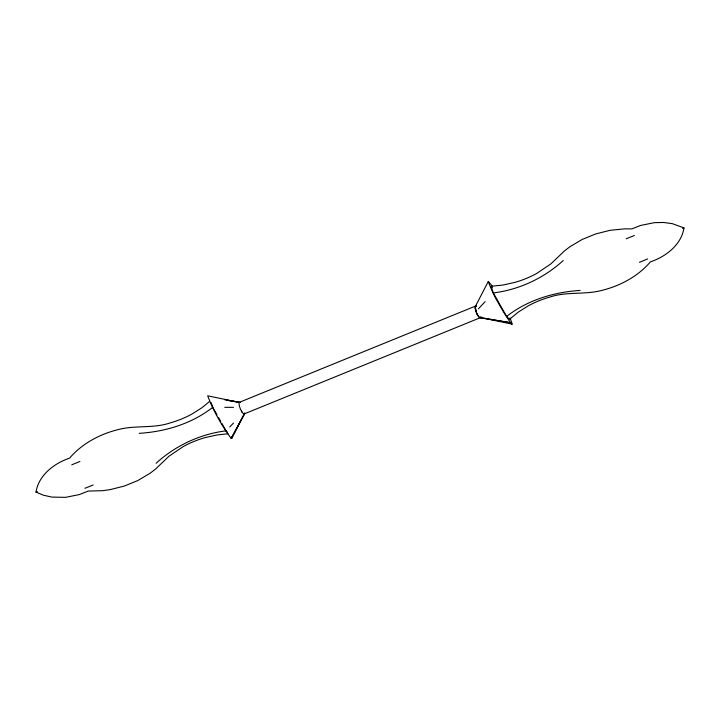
<?xml version="1.0" encoding="UTF-8"?>
<svg xmlns="http://www.w3.org/2000/svg" width="720" height="720" viewBox="0 0 720 720"><rect width="100%" height="100%" fill="white"/><g stroke="black" fill="none" stroke-linecap="round" stroke-linejoin="round"><path stroke-width="1.08" d="M228.015 433.764L217.134 434.943L205.362 437.553A103.509 90.531 9.5 0 0 183.276 446.553L169.056 456.165L155.511 469.116L150.021 473.31L137.763 480.573L124.209 486.099L109.872 489.672L102.591 490.68L88.173 491.085L79.443 494.541L65.592 497.349L51.912 497.088L43.488 495.225L36 492.084C38.682 475.065 54.18 463.365 69.606 458.118C81.909 443.763 99.252 434.421 117.423 429.786C134.64 424.971 152.928 428.724 169.992 422.973A103.509 90.531 9.5 0 0 192.078 413.973L201.852 407.799L209.61 401.445M684 227.916C681.318 244.935 665.82 256.635 650.394 261.882C638.091 276.237 620.748 285.579 602.577 290.214C585.36 295.029 567.072 291.276 550.008 297.027A103.509 90.531 9.5 0 0 527.922 306.027L518.148 312.201L509.562 319.284L506.601 316.476L493.335 292.923L490.995 286.308L502.866 285.057L514.638 282.447A103.509 90.531 9.5 0 0 536.724 273.447L550.944 263.835L564.489 250.884L569.979 246.69L582.237 239.427L595.791 233.901L610.128 230.328L624.663 228.843L631.827 228.915L640.557 225.459L654.408 222.651L663.624 222.48L672.399 223.677L684 227.916L682.65 228.474M227.169 400.329L239.301 402.408L207.675 395.802C213.345 410.967 221.661 425.403 231.192 438.48L231.723 438.507L244.773 413.118A6.318 1.764 67.8 0 1 240.372 408.933A6.318 1.764 67.8 0 1 240.264 402.354M475.461 306.27L488.277 281.493L492.12 285.822M244.773 413.118L231.192 438.48L244.539 413.73M478.395 308.844L485.118 301.68M229.752 426.96L233.469 423.072M156.114 463.257C175.419 445.644 200.052 434.052 226.035 430.848L227.52 432.27M563.247 260.523C543.951 278.127 519.309 289.719 493.335 292.923M211.104 402.597L212.769 407.295C191.88 423.72 165.519 431.658 139.275 433.341M506.601 316.476C527.49 300.06 553.851 292.113 580.095 290.43M71.748 464.841L79.902 461.448M647.622 258.93L639.468 262.332M626.202 238.77L634.419 235.494M93.168 485.001L84.942 488.277M475.812 305.955L239.706 402.183L224.613 399.744M36 492.084L37.35 491.526M244.143 413.955L480.249 317.727M224.748 407.331L233.469 407.358M511.803 324.171L510.489 322.695L480.699 317.592L512.325 324.198L510.039 317.997M480.285 317.817L510.489 322.695C501.939 309.699 493.533 296.163 488.277 281.493M490.995 286.308L492.48 287.73M241.416 411.084L242.172 412.29M212.769 407.295L217.008 414.837M218.601 417.663L220.725 421.425M221.787 423.315L226.035 430.848M476.856 313.542L477.576 314.955M231.426 437.076L231.723 438.507M475.929 309.015L476.118 311.157M480.879 316.881A6.318 1.764 67.8 0 1 476.487 312.723A6.318 1.764 67.8 0 1 476.361 306.126M480.924 316.989A6.318 1.764 67.8 0 1 476.514 312.777A6.318 1.764 67.8 0 1 476.433 306.234"/></g></svg>
